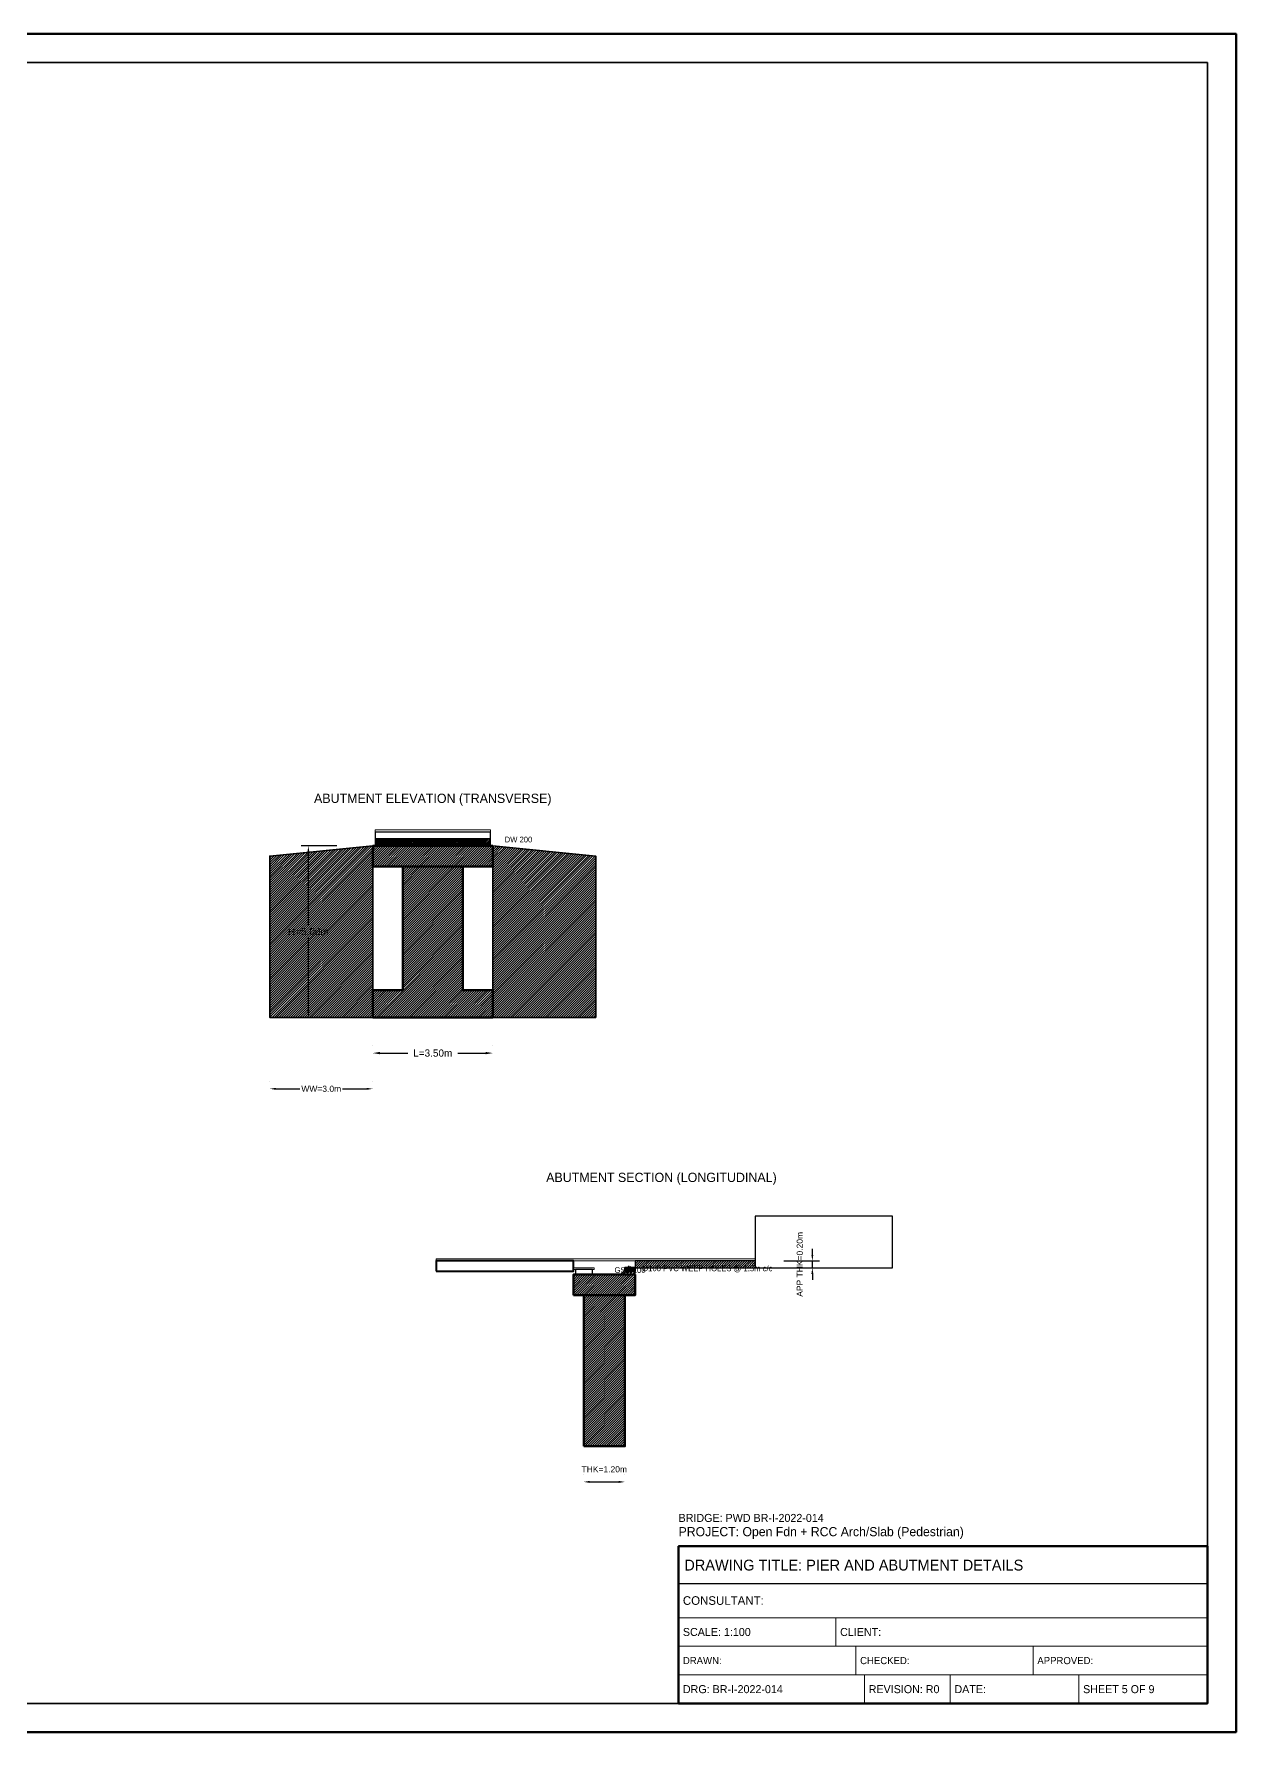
# Model space of a CAD drawing. Header units: metres. Extents: x 0 to 841, y 0 to 594.
# Drawn here: x 420 to 841, y 0 to 594 of the extents above; entities that cross this region are included whole.
import ezdxf
from ezdxf.enums import TextEntityAlignment as Align

# ---------------------------------------------------------------- set-up
doc = ezdxf.new("R2010")
doc.units = ezdxf.units.M
doc.linetypes.add('DASHED', pattern=[0.5, 0.375, -0.125])
for name, color, linetype, lineweight in [('ABUT-PROF', 4, 'Continuous', 50), ('BORDER-INNER', 7, 'Continuous', 35), ('BORDER-OUTER', 7, 'Continuous', 70), ('CIVIL-ROAD', 7, 'Continuous', 25), ('DIM-LINEAR', 3, 'Continuous', 18), ('STRUC-HATCHING', 8, 'Continuous', 18), ('SUB-ABUT', 3, 'Continuous', 35), ('SUB-BACKFILL', 34, 'Continuous', 18), ('SUB-BEARING', 5, 'Continuous', 25), ('SUB-DIRT-WALL', 3, 'Continuous', 35), ('SUPER-DECK', 2, 'Continuous', 50), ('SUPER-WEARING', 8, 'Continuous', 25), ('TEXT-HEADER', 7, 'Continuous', 25), ('TEXT-SPEC', 7, 'Continuous', 13), ('TEXT-TITLE', 7, 'Continuous', 25), ('TITLEBLK-BOX', 7, 'Continuous', 50), ('TITLEBLK-TEXT', 7, 'Continuous', 18)]:
    doc.layers.add(name, color=color, linetype=linetype, lineweight=lineweight)
doc.styles.add('BRIDGE_STD', font='Arial.ttf')
doc.dimstyles.new('pmb100', dxfattribs={"dimtxt": 2.5, "dimasz": 0.9375, "dimexe": 2.5, "dimexo": 2.5, "dimtad": 0, "dimtih": 1, "dimdec": 0, "dimtxsty": 'BRIDGE_STD', "dimcen": 2.5, "dimazin": 3, "dimtfac": 1, "dimtmove": 0, "dimatfit": 3})

msp = doc.modelspace()

# ---------------------------------------------------------------- hatches: boundary and pattern name
at = {"layer": 'STRUC-HATCHING'}
h = msp.add_hatch(dxfattribs=at)
h.set_pattern_fill('ANSI31', scale=0.18)
h.paths.add_polyline_path([(539, 310), (503, 306.4), (503, 250), (539, 250)])
h = msp.add_hatch(dxfattribs=at)
h.set_pattern_fill('ANSI31', scale=0.18)
h.paths.add_polyline_path([(539, 302.8), (581, 302.8), (581, 310), (539, 310)])
h = msp.add_hatch(dxfattribs=at)
h.set_pattern_fill('ANSI31', scale=0.12)
h.paths.add_polyline_path([(539.84, 310), (580.16, 310), (580.16, 312.4), (539.84, 312.4)])
h = msp.add_hatch(dxfattribs=at)
h.set_pattern_fill('ANSI31', scale=0.18)
h.paths.add_polyline_path([(581, 310), (617, 306.4), (617, 250), (581, 250)])
h = msp.add_hatch(dxfattribs=at)
h.set_pattern_fill('ANSI31', scale=0.18)
h.paths.add_polyline_path([(549.5, 302.8), (570.5, 302.8), (570.5, 259.5), (581, 259.5), (581, 250), (539, 250), (539, 259.5), (549.5, 259.5)])
h = msp.add_hatch(dxfattribs=at)
h.set_pattern_fill('ANSI31', scale=0.12)
h.paths.add_polyline_path([(627.2, 161.2), (630.8, 161.2), (630.8, 162.4), (627.2, 162.4)])
h = msp.add_hatch(dxfattribs=at)
h.set_pattern_fill('ANSI31', scale=0.24)
h.paths.add_polyline_path([(627.2, 160), (630.8, 160), (630.8, 161.2), (627.2, 161.2)])
h = msp.add_hatch(dxfattribs=at)
h.set_pattern_fill('ANSI31', scale=0.18)
h.paths.add_polyline_path([(630.8, 162.4), (672.8, 162.4), (672.8, 164.8), (630.8, 164.8)])
h = msp.add_hatch(dxfattribs=at)
h.set_pattern_fill('ANSI31', scale=0.18)
h.paths.add_polyline_path([(609.2, 152.8), (630.8, 152.8), (630.8, 160), (609.2, 160)])
h = msp.add_hatch(dxfattribs=at)
h.set_pattern_fill('ANSI31', scale=0.18)
h.paths.add_polyline_path([(612.8, 100), (627.2, 100), (627.2, 152.8), (612.8, 152.8)])

# ---------------------------------------------------------------- linework, layer by layer
at = {"layer": 'ABUT-PROF', "color": 4, "linetype": 'DASHED'}
msp.add_line((539, 310), (581, 310), dxfattribs=at)
at = {"layer": 'ABUT-PROF', "lineweight": 30}
msp.add_lwpolyline([(539.84, 310), (580.16, 310), (580.16, 312.4), (539.84, 312.4), (539.84, 310)], dxfattribs=at)
at = {"layer": 'ABUT-PROF', "lineweight": 40}
msp.add_lwpolyline([(627.2, 161.2), (630.8, 161.2), (630.8, 162.4), (627.2, 162.4), (627.2, 161.2)], dxfattribs=at)
at = {"layer": 'ABUT-PROF', "color": 4}
for centre in [(560, 311.6), (560, 310.8), (629, 162), (629, 161.6)]:
    msp.add_circle(centre, 0.6, dxfattribs=at)
at = {"layer": 'BORDER-INNER'}
msp.add_lwpolyline([(10, 10), (831, 10), (831, 584), (10, 584), (10, 10)], dxfattribs=at)
at = {"layer": 'BORDER-OUTER'}
msp.add_lwpolyline([(0, 0), (841, 0), (841, 594), (0, 594), (0, 0)], dxfattribs=at)
at = {"layer": 'CIVIL-ROAD', "lineweight": 25}
for points in [[(539.84, 312.4), (580.16, 312.4), (580.16, 314.8), (539.84, 314.8), (539.84, 312.4)], [(630.8, 162.4), (672.8, 162.4), (672.8, 164.8), (630.8, 164.8), (630.8, 162.4)]]:
    msp.add_lwpolyline(points, dxfattribs=at)
at = {"layer": 'SUB-ABUT', "lineweight": 35}
for points in [[(539, 310), (503, 306.4), (503, 250), (539, 250), (539, 310)], [(581, 310), (617, 306.4), (617, 250), (581, 250), (581, 310)]]:
    msp.add_lwpolyline(points, dxfattribs=at)
at = {"layer": 'SUB-ABUT', "lineweight": 50}
for points in [[(539, 302.8), (581, 302.8), (581, 310), (539, 310), (539, 302.8)], [(549.5, 302.8), (570.5, 302.8), (570.5, 259.5), (581, 259.5), (581, 250), (539, 250), (539, 259.5), (549.5, 259.5), (549.5, 302.8)], [(609.2, 152.8), (630.8, 152.8), (630.8, 160), (609.2, 160), (609.2, 152.8)], [(612.8, 100), (627.2, 100), (627.2, 152.8), (612.8, 152.8), (612.8, 100)]]:
    msp.add_lwpolyline(points, dxfattribs=at)
at = {"layer": 'SUB-ABUT', "lineweight": 25}
msp.add_lwpolyline([(672.8, 162.4), (720.8, 162.4), (720.8, 180.4), (672.8, 180.4), (672.8, 162.4)], dxfattribs=at)
at = {"layer": 'SUB-BACKFILL', "lineweight": 20}
msp.add_lwpolyline([(627.2, 160), (630.8, 160), (630.8, 161.2), (627.2, 161.2), (627.2, 160)], dxfattribs=at)
at = {"layer": 'SUB-BEARING', "lineweight": 25}
for points in [[(541.7, 310), (548.9, 310), (548.9, 311.8), (541.7, 311.8), (541.7, 310)], [(556.4, 310), (563.6, 310), (563.6, 311.8), (556.4, 311.8), (556.4, 310)], [(571.1, 310), (578.3, 310), (578.3, 311.8), (571.1, 311.8), (571.1, 310)], [(609.92, 160), (615.92, 160), (615.92, 161.8), (609.92, 161.8), (609.92, 160)]]:
    msp.add_lwpolyline(points, dxfattribs=at)
at = {"layer": 'SUB-BEARING', "lineweight": 15}
msp.add_lwpolyline([(609.32, 161.8), (616.52, 161.8), (616.52, 162.4), (609.32, 162.4), (609.32, 161.8)], dxfattribs=at)
at = {"layer": 'SUB-DIRT-WALL', "lineweight": 18}
for p, q in [((625.7, 160.06), (628.7, 163.06)), ((625.7, 159.34), (628.7, 162.34))]:
    msp.add_line(p, q, dxfattribs=at)
at = {"layer": 'SUB-DIRT-WALL', "lineweight": 35}
msp.add_line((627.2, 160), (630.8, 160), dxfattribs=at)
at = {"layer": 'SUPER-DECK', "lineweight": 40}
msp.add_lwpolyline([(561.2, 161.2), (609.2, 161.2), (609.2, 164.8), (561.2, 164.8), (561.2, 161.2)], dxfattribs=at)
at = {"layer": 'SUPER-WEARING', "lineweight": 20}
for points in [[(539.84, 314.8), (580.16, 314.8), (580.16, 315.58), (539.84, 315.58), (539.84, 314.8)], [(561.2, 164.8), (672.8, 164.8), (672.8, 165.58), (561.2, 165.58), (561.2, 164.8)]]:
    msp.add_lwpolyline(points, dxfattribs=at)
at = {"layer": 'TITLEBLK-BOX', "lineweight": 50}
msp.add_lwpolyline([(646, 10), (831, 10), (831, 65), (646, 65), (646, 10)], dxfattribs=at)
at = {"layer": 'TITLEBLK-BOX', "lineweight": 30}
msp.add_lwpolyline([(646, 52), (831, 52), (831, 65), (646, 65), (646, 52)], dxfattribs=at)
at = {"layer": 'TITLEBLK-BOX', "lineweight": 18}
for points in [[(646, 40), (831, 40), (831, 52), (646, 52), (646, 40)], [(646, 30), (701, 30), (701, 40), (646, 40), (646, 30)], [(701, 30), (831, 30), (831, 40), (701, 40), (701, 30)], [(646, 20), (708, 20), (708, 30), (646, 30), (646, 20)], [(708, 20), (770, 20), (770, 30), (708, 30), (708, 20)], [(770, 20), (831, 20), (831, 30), (770, 30), (770, 20)], [(646, 10), (711, 10), (711, 20), (646, 20), (646, 10)], [(711, 10), (741, 10), (741, 20), (711, 20), (711, 10)], [(741, 10), (786, 10), (786, 20), (741, 20), (741, 10)], [(786, 10), (831, 10), (831, 20), (786, 20), (786, 10)]]:
    msp.add_lwpolyline(points, dxfattribs=at)

# ---------------------------------------------------------------- texts
at = {"layer": 'TEXT-HEADER'}
for s, p in [('ABUTMENT ELEVATION (TRANSVERSE)', (560, 325)), ('ABUTMENT SECTION (LONGITUDINAL)', (640, 192.4))]:
    msp.add_text(s, height=3.25, dxfattribs=at).set_placement(p, align=Align.CENTER)
at = {"layer": 'TEXT-SPEC', "color": 4}
for s, p in [('DW 200', (585.16, 311.2)), ('Ø100 PVC WEEP HOLES @ 1.5m c/c', (633.3, 161.2))]:
    msp.add_text(s, height=2, dxfattribs=at).set_placement(p)
at = {"layer": 'TEXT-SPEC'}
msp.add_text('GSB 100', height=2, dxfattribs=at).set_placement((629, 160.6), align=Align.CENTER)
at = {"layer": 'TEXT-TITLE'}
for s, height, p in [('PROJECT: Open Fdn + RCC Arch/Slab (Pedestrian)', 3.2, (646, 68.5)), ('DRAWING TITLE: PIER AND ABUTMENT DETAILS', 3.8, (648, 56.5))]:
    msp.add_text(s, height=height, dxfattribs=at).set_placement(p)
at = {"layer": 'TITLEBLK-TEXT'}
for s, height, p in [('BRIDGE: PWD BR-I-2022-014', 2.8, (646, 73.5)), ('CONSULTANT: ', 3, (647.5, 44.5)), ('SCALE: 1:100', 2.8, (647.5, 33.6)), ('CLIENT: ', 2.8, (702.5, 33.6)), ('DRAWN: ', 2.5, (647.5, 23.75)), ('CHECKED: ', 2.5, (709.5, 23.75)), ('APPROVED: ', 2.5, (771.5, 23.75)), ('DRG: BR-I-2022-014', 2.8, (647.5, 13.6)), ('REVISION: R0', 2.8, (712.5, 13.6)), ('DATE: ', 2.8, (742.5, 13.6)), ('SHEET 5 OF 9', 2.8, (787.5, 13.6))]:
    msp.add_text(s, height=height, dxfattribs=at).set_placement(p)

# ---------------------------------------------------------------- dimensions: what is measured, and where the dimension line sits
at = {"layer": 'DIM-LINEAR'}
for base, p1, p2, text, override in [((516.5, 250), (529, 250), (529, 310), 'H=5.00m', {"dimtxt": 2.5, "dimasz": 2.5, "dimgap": 1, "dimclrt": 3}), ((692.8, 162.4), (680.3, 162.4), (680.3, 164.8), 'APP THK=0.20m', {"dimtxt": 2.125, "dimasz": 2.125, "dimgap": 0.85, "dimclrt": 3})]:
    msp.add_linear_dim(base=base, p1=p1, p2=p2, angle=90, text=text, dimstyle='pmb100', override=override, dxfattribs=at).render()
for base, p1, p2, text, override in [((539, 237.5), (539, 237.5), (581, 237.5), 'L=3.50m', {"dimtxt": 2.5, "dimasz": 2.5, "dimgap": 1, "dimclrt": 3}), ((503, 225), (503, 225), (539, 225), 'WW=3.0m', {"dimtxt": 2.125, "dimasz": 2.125, "dimgap": 0.85, "dimclrt": 3}), ((612.8, 87.5), (612.8, 87.5), (627.2, 87.5), 'THK=1.20m', {"dimtxt": 2.125, "dimasz": 2.125, "dimgap": 0.85, "dimclrt": 3})]:
    msp.add_linear_dim(base=base, p1=p1, p2=p2, text=text, dimstyle='pmb100', override=override, dxfattribs=at).render()

doc.saveas('drawing.dxf')
